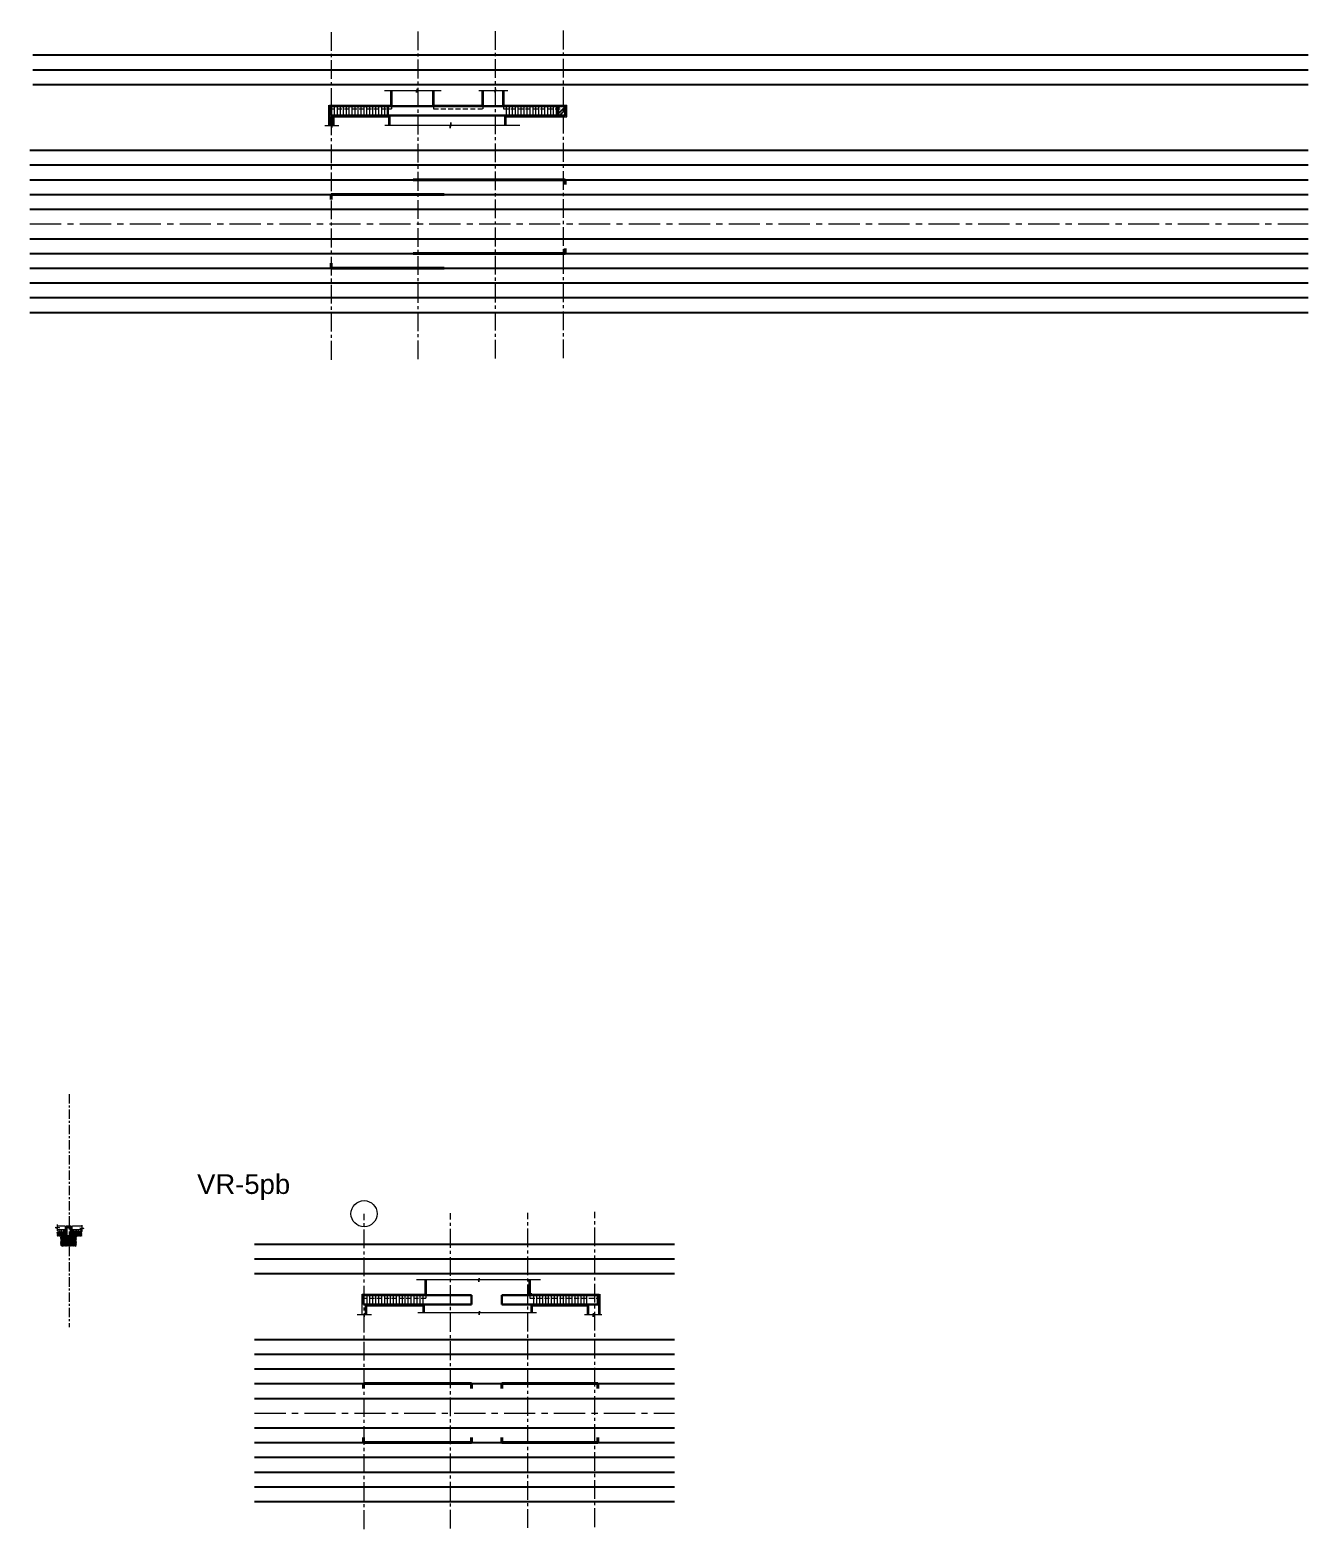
# Model space of a CAD drawing. Header units: millimetres. Extents: x 1130 to 2176, y -195 to 376.
# Drawn here: x 2110.7 to 2175.7, y 47.9 to 124.2 of the extents above; entities that cross this region are included whole.
import ezdxf

# ---------------------------------------------------------------- set-up
doc = ezdxf.new("R2010")
doc.units = ezdxf.units.MM
for name, pattern in [('AXES', [50.8, 31.75, -6.35, 6.35, -6.35]), ('CENTER2', [28.575, 19.05, -3.175, 3.175, -3.175]), ('HIDDEN', [0.375, 0.25, -0.125])]:
    doc.linetypes.add(name, pattern=pattern)
for name, color, linetype in [('A- TEXTO 1', 7, 'Continuous'), ('EDIS-MURO PERIMETRAL', 3, 'Continuous'), ('TEXTURA', 8, 'Continuous')]:
    doc.layers.add(name, color=color, linetype=linetype)
for name, color, linetype, lineweight in [('EDIS-BORDE DE LOSA', 3, 'Continuous', 9), ('EDIS-COLUMNAS SOTANO', 7, 'Continuous', 40), ('EDIS-CONCRETO BAJA RESIST', 8, 'Continuous', 9), ('EDIS-EJES COLUMNAS', 9, 'CENTER2', 15), ('EDIS-ESTRIBOS', 3, 'Continuous', 15), ('EDIS-PEDESTALES', 4, 'Continuous', 13), ('EDIS-PL-DIMENSION', 8, 'Continuous', 13), ('EDIS-REFUERZOS', 6, 'Continuous', 30), ('EDIS-REFUERZOS DETALLES', 7, 'Continuous', 40), ('EDIS-TIERRA', 8, 'Continuous', 13), ('EDIS-VIGAS RIOSTRAS', 6, 'Continuous', 13), ('Est-PL-DIMENSION', 8, 'Continuous', 13)]:
    doc.layers.add(name, color=color, linetype=linetype, lineweight=lineweight)
doc.layers.add('EDIS-VIEWPOTS', color=8, linetype='Continuous', plot=False)
doc.styles.add('style1', font='arial.ttf', dxfattribs={"height": 0.2})

# ---------------------------------------------------------------- blocks, each defined once
blk = doc.blocks.new('*U851')
at = {"layer": 'EDIS-ESTRIBOS', "linetype": 'ByBlock'}
blk.add_line((0, -0.238), (0, 0.238), dxfattribs=at)
blk = doc.blocks.new('*U852')
at = {"layer": 'EDIS-PL-DIMENSION', "color": 0, "linetype": 'ByBlock', "lineweight": -2, "transparency": 16777216}
for p in [(2127.852, 59.544), (2128.002, 59.544), (2128.152, 59.544), (2128.302, 59.544), (2128.452, 59.544), (2128.602, 59.544), (2128.752, 59.544), (2128.902, 59.544), (2129.052, 59.544), (2129.202, 59.544), (2129.352, 59.544), (2129.502, 59.544), (2129.652, 59.544), (2129.802, 59.544), (2129.952, 59.544), (2130.102, 59.544), (2130.252, 59.544), (2130.402, 59.544), (2130.552, 59.544), (2130.702, 59.544)]:
    blk.add_blockref('*U851', p, dxfattribs=at)
blk = doc.blocks.new('*U861')
at = {"layer": 'EDIS-ESTRIBOS', "linetype": 'ByBlock'}
blk.add_line((0, -0.2375), (0, 0.2375), dxfattribs=at)
blk = doc.blocks.new('*U862')
at = {"layer": 'EDIS-PL-DIMENSION', "color": 0, "linetype": 'ByBlock', "lineweight": -2, "transparency": 16777216}
for p in [(2126.201, 120.055), (2126.351, 120.055), (2126.501, 120.055), (2126.651, 120.055), (2126.801, 120.055), (2126.951, 120.055), (2127.101, 120.055), (2127.251, 120.055), (2127.401, 120.055), (2127.551, 120.055), (2127.701, 120.055), (2127.851, 120.055), (2128.001, 120.055), (2128.151, 120.055), (2128.301, 120.055), (2128.451, 120.055), (2128.601, 120.055), (2128.751, 120.055), (2128.901, 120.055)]:
    blk.add_blockref('*U861', p, dxfattribs=at)
blk = doc.blocks.new('*U863')
at = {"layer": 'EDIS-ESTRIBOS', "linetype": 'ByBlock'}
blk.add_line((0, -0.2375), (0, 0.2375), dxfattribs=at)
blk = doc.blocks.new('*U864')
at = {"layer": 'EDIS-PL-DIMENSION', "color": 0, "linetype": 'ByBlock', "lineweight": -2, "transparency": 16777216}
for p in [(2134.951, 120.055), (2135.101, 120.055), (2135.251, 120.055), (2135.401, 120.055), (2135.551, 120.055), (2135.701, 120.055), (2135.851, 120.055), (2136.001, 120.055), (2136.151, 120.055), (2136.301, 120.055), (2136.451, 120.055), (2136.601, 120.055), (2136.751, 120.055), (2136.901, 120.055), (2137.051, 120.055), (2137.201, 120.055), (2137.351, 120.055), (2137.501, 120.055)]:
    blk.add_blockref('*U863', p, dxfattribs=at)

msp = doc.modelspace()

# ---------------------------------------------------------------- hatches: boundary and pattern name
at = {"layer": 'EDIS-CONCRETO BAJA RESIST'}
h = msp.add_hatch(dxfattribs=at)
h.set_pattern_fill('AR-CONC', color=256, scale=0.00065)
h.set_pattern_definition([(50, (129.51226, -264.98638), (0.118420035, -0.0103604056), [0.0123825, -0.1362075]), (355, (129.51226, -264.98638), (-0.022908224, 0.1241869494), [0.009906, -0.10896638]), (100.451445, (129.52213, -264.98725), (0.0955118106, 0.113826539), [0.010523506, -0.115758659]), (46.1842, (129.51226, -264.95336), (0.176201377, -0.027327513), [0.01857375, -0.20431125]), (96.635558, (129.52695, -264.95564), (0.154312687, 0.160826981), [0.015785265, -0.173638145]), (351.184151, (129.51226, -264.95336), (0.154312687, 0.160826981), [0.014858979, -0.163448826]), (21, (129.52877, -264.96162), (0.0985493543, -0.066472379), [0.0123825, -0.1362075]), (326, (129.52877, -264.96162), (0.0401713184, 0.119722178), [0.009906, -0.108966]), (71.451445, (129.53699, -264.96716), (0.1387206725, 0.0532498), [0.010523506, -0.1157584594]), (37.5, (129.512264, -264.98638), (0.0020075921, 0.0549607753), [0, -0.1076452, 0, -0.110617, 0, -0.10937875]), (7.5, (129.512264, -264.98638), (0.0434327806, 0.0651173736), [0, -0.0630682, 0, -0.1051687, 0, -0.04168775]), (327.5, (129.475447, -264.98638), (0.0881338869, -0.0037236836), [0, -0.041275, 0, -0.128778, 0, -0.1708785]), (317.5, (129.45894, -264.98638), (0.096283968, 0.0165272192), [0, -0.0536575, 0, -0.0855218, 0, -0.1213485])])
h.paths.add_polyline_path([(2112.466, 62.981), (2112.466, 63.081), (2112.09, 63.081), (2112.09, 62.981)])
h.paths.add_polyline_path([(2113.342, 62.981), (2113.342, 63.081), (2112.866, 63.081), (2112.866, 62.981)])
h = msp.add_hatch(dxfattribs=at)
h.set_pattern_fill('AR-CONC', color=256, scale=0.00065)
h.set_pattern_definition([(50, (129.51226, -264.87841), (0.118420035, -0.0103604056), [0.0123825, -0.1362075]), (355, (129.51226, -264.87841), (-0.022908224, 0.1241869494), [0.009906, -0.10896638]), (100.451445, (129.52213, -264.87928), (0.0955118106, 0.113826539), [0.010523506, -0.115758659]), (46.1842, (129.51226, -264.84539), (0.176201377, -0.027327513), [0.01857375, -0.20431125]), (96.635558, (129.52695, -264.84767), (0.154312687, 0.160826981), [0.015785265, -0.173638145]), (351.184151, (129.51226, -264.8454), (0.154312687, 0.160826981), [0.014858979, -0.163448826]), (21, (129.52877, -264.85365), (0.0985493543, -0.066472379), [0.0123825, -0.1362075]), (326, (129.52877, -264.85365), (0.0401713184, 0.119722178), [0.009906, -0.108966]), (71.451445, (129.53699, -264.85919), (0.1387206725, 0.0532498), [0.010523506, -0.1157584594]), (37.5, (129.512264, -264.878413), (0.0020075921, 0.0549607753), [0, -0.1076452, 0, -0.110617, 0, -0.10937875]), (7.5, (129.512264, -264.87841), (0.0434327806, 0.0651173736), [0, -0.0630682, 0, -0.1051687, 0, -0.04168775]), (327.5, (129.475447, -264.878413), (0.0881338869, -0.0037236836), [0, -0.041275, 0, -0.128778, 0, -0.1708785]), (317.5, (129.45894, -264.87841), (0.096283968, 0.0165272192), [0, -0.0536575, 0, -0.0855218, 0, -0.1213485])])
h.paths.add_polyline_path([(2112.866, 62.589), (2112.866, 62.689), (2112.466, 62.689), (2112.466, 62.589)])
at = {"layer": 'EDIS-TIERRA'}
h = msp.add_hatch(dxfattribs=at)
h.set_pattern_fill('EARTH', color=256, scale=0.01, angle=45)
h.set_pattern_definition([(45, (129.512264, -264.98638), (0, 0.0898025612), [0.0635, -0.0635]), (45, (129.495426, -264.969544), (0, 0.0898025612), [0.0635, -0.0635]), (45, (129.47859, -264.952706), (0, 0.0898025612), [0.0635, -0.0635]), (135, (129.47859, -264.94148), (-0.0898025612, 0), [0.0635, -0.0635]), (135, (129.495426, -264.92464), (-0.0898025612, 0), [0.0635, -0.0635]), (135, (129.512264, -264.907805), (-0.0898025612, 0), [0.0635, -0.0635])])
h.paths.add_polyline_path([(2113.066, 62.781), (2113.342, 62.781), (2113.342, 62.981), (2112.866, 62.981), (2112.866, 62.581), (2112.866, 62.584), (2112.466, 62.584), (2112.466, 62.581), (2112.466, 62.981), (2112.09, 62.981), (2112.09, 62.781), (2112.266, 62.781), (2112.266, 62.281), (2113.066, 62.281)])
at = {"layer": 'TEXTURA'}
h = msp.add_hatch(dxfattribs=at)
h.set_pattern_fill('ANSI32', color=2, scale=0.033)
h.paths.add_polyline_path([(2138.019, 120.343), (2137.619, 120.343), (2137.619, 119.743), (2138.019, 119.743)])

# ---------------------------------------------------------------- linework, layer by layer
at = {"layer": 'EDIS-BORDE DE LOSA', "linetype": 'HIDDEN'}
for p, q in [((2125.951, 120.143), (2129.101, 120.143)), ((2129.101, 120.343), (2129.101, 120.143)), ((2131.236, 120.343), (2131.236, 120.143)), ((2131.236, 120.143), (2133.751, 120.143)), ((2133.751, 120.343), (2133.751, 120.143)), ((2134.801, 120.343), (2134.801, 120.143)), ((2134.801, 120.143), (2138.019, 120.143)), ((2127.602, 59.632), (2130.852, 59.632)), ((2130.852, 59.832), (2130.852, 59.632)), ((2136.142, 59.832), (2136.142, 59.632)), ((2136.142, 59.632), (2139.67, 59.632))]:
    msp.add_line(p, q, dxfattribs=at)
at = {"layer": 'EDIS-BORDE DE LOSA'}
for p, q in [((2112.466, 63.299), (2112.09, 63.299)), ((2112.466, 63.099), (2112.09, 63.099)), ((2113.342, 63.299), (2112.866, 63.299)), ((2113.342, 63.099), (2112.866, 63.099))]:
    msp.add_line(p, q, dxfattribs=at)
at = {"layer": 'EDIS-COLUMNAS SOTANO', "lineweight": 35}
msp.add_line((2125.951, 119.289), (2125.951, 120.343), dxfattribs=at)
at = {"layer": 'EDIS-CONCRETO BAJA RESIST'}
for p, q in [((2112.466, 62.981), (2112.09, 62.981)), ((2112.866, 62.584), (2112.466, 62.584)), ((2113.342, 62.981), (2112.866, 62.981))]:
    msp.add_line(p, q, dxfattribs=at)
at = {"layer": 'EDIS-EJES COLUMNAS', "ltscale": 0.05}
for p, q in [((2126.051, 107.386), (2126.051, 124.089)), ((2130.451, 107.414), (2130.451, 124.117)), ((2134.391, 107.438), (2134.391, 124.142)), ((2137.844, 107.46), (2137.844, 124.163)), ((2127.702, 47.883), (2127.702, 63.926)), ((2132.102, 47.91), (2132.102, 63.953)), ((2136.042, 47.935), (2136.042, 63.978)), ((2139.445, 47.984), (2139.445, 64.027))]:
    msp.add_line(p, q, dxfattribs=at)
at = {"layer": 'EDIS-EJES COLUMNAS', "color": 8, "linetype": 'AXES', "lineweight": 0, "ltscale": 0.05}
for p, q in [((2110.7, 114.293), (2175.741, 114.293)), ((2122.128, 53.782), (2143.498, 53.782))]:
    msp.add_line(p, q, dxfattribs=at)
at = {"layer": 'EDIS-EJES COLUMNAS', "ltscale": 0.025}
msp.add_line((2112.691, 70.006), (2112.691, 58.147), dxfattribs=at)
at = {"layer": 'EDIS-ESTRIBOS', "linetype": 'ByBlock'}
for p, q in [((2128.951, 119.818), (2128.951, 120.293)), ((2137.569, 119.818), (2137.569, 120.293)), ((2130.702, 59.307), (2130.702, 59.782)), ((2136.345, 59.307), (2136.345, 59.782)), ((2136.495, 59.307), (2136.495, 59.782)), ((2136.645, 59.307), (2136.645, 59.782)), ((2136.795, 59.307), (2136.795, 59.782)), ((2136.945, 59.307), (2136.945, 59.782)), ((2137.095, 59.307), (2137.095, 59.782)), ((2137.245, 59.307), (2137.245, 59.782)), ((2137.395, 59.307), (2137.395, 59.782)), ((2137.545, 59.307), (2137.545, 59.782)), ((2137.695, 59.307), (2137.695, 59.782)), ((2137.845, 59.307), (2137.845, 59.782)), ((2137.995, 59.307), (2137.995, 59.782)), ((2138.145, 59.307), (2138.145, 59.782)), ((2138.295, 59.307), (2138.295, 59.782)), ((2138.445, 59.307), (2138.445, 59.782)), ((2138.595, 59.307), (2138.595, 59.782)), ((2138.745, 59.307), (2138.745, 59.782)), ((2138.895, 59.307), (2138.895, 59.782)), ((2139.045, 59.307), (2139.045, 59.782)), ((2139.045, 59.307), (2139.045, 59.782))]:
    msp.add_line(p, q, dxfattribs=at)
at = {"layer": 'EDIS-MURO PERIMETRAL', "lineweight": 35}
for p, q in [((2129.101, 120.343), (2129.101, 121.069)), ((2131.236, 120.343), (2131.236, 121.069)), ((2133.751, 120.343), (2133.751, 121.069)), ((2134.801, 120.343), (2134.801, 121.069)), ((2126.151, 119.289), (2126.151, 119.743)), ((2130.852, 59.832), (2130.852, 60.559)), ((2136.142, 59.832), (2136.142, 60.559)), ((2127.802, 58.778), (2127.802, 59.232))]:
    msp.add_line(p, q, dxfattribs=at)
at = {"layer": 'EDIS-PEDESTALES', "lineweight": 35}
for p, q in [((2129.001, 119.31), (2129.001, 119.743)), ((2134.901, 119.31), (2134.901, 119.743)), ((2136.142, 59.832), (2136.242, 59.832)), ((2139.67, 59.832), (2139.67, 58.778)), ((2130.752, 58.883), (2130.752, 59.232)), ((2136.242, 58.883), (2136.242, 59.232)), ((2139.095, 59.232), (2139.095, 58.778))]:
    msp.add_line(p, q, dxfattribs=at)
at = {"layer": 'EDIS-PL-DIMENSION'}
msp.add_circle((2127.702, 63.926), 0.666, dxfattribs=at)
at = {"layer": 'EDIS-REFUERZOS', "linetype": 'ByBlock'}
for p, q in [((2126.026, 119.818), (2126.026, 120.293)), ((2126.026, 120.293), (2137.944, 120.293)), ((2126.026, 119.818), (2137.944, 119.818)), ((2137.944, 119.818), (2137.944, 120.293)), ((2127.677, 59.307), (2127.677, 59.782)), ((2127.677, 59.782), (2133.177, 59.782)), ((2133.177, 59.307), (2133.177, 59.782)), ((2134.72, 59.782), (2139.595, 59.782)), ((2134.72, 59.307), (2134.72, 59.782)), ((2139.595, 59.782), (2139.595, 59.307)), ((2127.677, 59.307), (2133.177, 59.307)), ((2134.72, 59.307), (2139.595, 59.307))]:
    msp.add_line(p, q, dxfattribs=at)
at = {"layer": 'EDIS-REFUERZOS DETALLES', "linetype": 'ByBlock'}
for p, q in [((2137.944, 116.543), (2130.194, 116.543)), ((2137.944, 116.293), (2137.944, 116.543)), ((2131.776, 115.793), (2126.026, 115.793)), ((2126.026, 115.543), (2126.026, 115.793)), ((2137.944, 112.793), (2137.944, 113.043)), ((2126.026, 112.043), (2126.026, 112.293)), ((2137.944, 112.793), (2130.194, 112.793)), ((2131.776, 112.043), (2126.026, 112.043)), ((2112.541, 62.786), (2112.541, 63.246)), ((2112.554, 63.259), (2112.778, 63.259)), ((2112.778, 62.774), (2112.554, 62.774)), ((2112.679, 63.17), (2112.767, 63.258)), ((2112.703, 63.146), (2112.791, 63.234)), ((2112.791, 63.246), (2112.791, 62.786)), ((2133.177, 55.282), (2127.677, 55.282)), ((2127.677, 55.032), (2127.677, 55.282)), ((2133.177, 55.032), (2133.177, 55.282)), ((2139.595, 55.282), (2134.72, 55.282)), ((2134.72, 55.032), (2134.72, 55.282)), ((2139.595, 55.032), (2139.595, 55.282)), ((2127.677, 52.282), (2127.677, 52.532)), ((2133.177, 52.282), (2127.677, 52.282)), ((2133.177, 52.282), (2133.177, 52.532)), ((2134.72, 52.282), (2134.72, 52.532)), ((2139.595, 52.282), (2134.72, 52.282)), ((2139.595, 52.282), (2139.595, 52.532))]:
    msp.add_line(p, q, dxfattribs=at)
at = {"layer": 'EDIS-REFUERZOS DETALLES', "linetype": 'ByBlock', "const_width": 0.02}
for points in [[(2112.548, 63.244, -1), (2112.563, 63.244, -1)], [(2112.549, 62.79, -1), (2112.564, 62.79, -1)], [(2112.658, 63.244, -1), (2112.673, 63.244, -1)], [(2112.658, 62.791, -1), (2112.673, 62.791, -1)], [(2112.769, 63.243, -1), (2112.784, 63.243, -1)], [(2112.77, 62.79, -1), (2112.785, 62.79, -1)]]:
    msp.add_lwpolyline(points, format="xyb", dxfattribs=at)
for points in [[(2112.548, 63.244, -1), (2112.563, 63.244, -1)], [(2112.549, 62.791, -1), (2112.564, 62.79, -1)], [(2112.658, 63.244, -1), (2112.673, 63.243, -1)], [(2112.658, 62.791, -1), (2112.673, 62.791, -1)], [(2112.769, 63.244, -1), (2112.784, 63.243, -1)], [(2112.77, 62.791, -1), (2112.785, 62.79, -1)]]:
    msp.add_lwpolyline(points, format="xyb", close=True, dxfattribs=at)
at = {"layer": 'EDIS-REFUERZOS DETALLES', "linetype": 'ByBlock'}
for centre, start, end in [((2112.554, 63.246), 90, 180), ((2112.554, 62.786), 180, 270), ((2112.778, 63.246), 0, 90), ((2112.778, 62.786), 270, 0)]:
    msp.add_arc(centre, 0.0127, start, end, dxfattribs=at)
at = {"layer": 'EDIS-VIEWPOTS'}
for p, q in [((2110.844, 122.893), (2175.741, 122.893)), ((2110.844, 122.143), (2175.741, 122.143)), ((2110.844, 121.393), (2175.741, 121.393)), ((2110.7, 118.043), (2175.741, 118.043)), ((2110.7, 117.293), (2175.741, 117.293)), ((2110.7, 116.543), (2175.741, 116.543)), ((2110.7, 115.793), (2175.741, 115.793)), ((2110.7, 115.043), (2175.741, 115.043)), ((2110.7, 113.543), (2175.741, 113.543)), ((2110.7, 112.793), (2175.741, 112.793)), ((2110.7, 112.043), (2175.741, 112.043)), ((2110.7, 111.293), (2175.741, 111.293)), ((2110.7, 110.543), (2175.741, 110.543)), ((2110.7, 109.793), (2175.741, 109.793)), ((2122.128, 62.382), (2143.498, 62.382)), ((2122.128, 61.632), (2143.498, 61.632)), ((2122.128, 60.882), (2143.498, 60.882)), ((2122.128, 57.532), (2143.498, 57.532)), ((2122.128, 56.782), (2143.498, 56.782)), ((2122.128, 56.032), (2143.498, 56.032)), ((2122.128, 55.282), (2143.498, 55.282)), ((2122.128, 54.532), (2143.498, 54.532)), ((2122.128, 53.032), (2143.498, 53.032)), ((2122.128, 52.282), (2143.498, 52.282)), ((2122.128, 51.532), (2143.498, 51.532)), ((2122.128, 50.782), (2143.498, 50.782)), ((2122.128, 50.032), (2143.498, 50.032)), ((2122.128, 49.282), (2143.498, 49.282))]:
    msp.add_line(p, q, dxfattribs=at)
at = {"layer": 'EDIS-VIGAS RIOSTRAS', "color": 2}
for p, q in [((2125.951, 120.343), (2129.101, 120.343)), ((2131.236, 120.343), (2133.751, 120.343)), ((2134.801, 120.343), (2138.019, 120.343)), ((2137.619, 119.743), (2137.619, 120.343)), ((2138.019, 119.743), (2138.019, 120.343)), ((2126.151, 119.743), (2129.001, 119.743)), ((2134.901, 119.743), (2138.019, 119.743)), ((2112.466, 63.299), (2112.866, 63.299)), ((2112.466, 62.699), (2112.466, 63.099)), ((2112.866, 62.699), (2112.466, 62.699)), ((2112.866, 63.099), (2112.866, 62.699)), ((2127.602, 58.778), (2127.602, 59.832)), ((2127.602, 59.832), (2130.852, 59.832)), ((2136.242, 59.832), (2139.67, 59.832)), ((2127.802, 59.232), (2130.752, 59.232)), ((2136.242, 59.232), (2139.095, 59.232))]:
    msp.add_line(p, q, dxfattribs=at)
at = {"layer": 'Est-PL-DIMENSION'}
for points in [[(2131.631, 121.069), (2130.409, 121.069), (2130.402, 121.163), (2130.379, 120.976), (2130.371, 121.069), (2128.737, 121.069)], [(2135.011, 121.069), (2134.399, 121.069), (2134.393, 121.163), (2134.37, 120.976), (2134.362, 121.069), (2133.545, 121.069)], [(2126.426, 119.289), (2126.087, 119.289), (2126.081, 119.383), (2126.058, 119.195), (2126.05, 119.289), (2125.702, 119.289)], [(2135.625, 119.31), (2132.135, 119.31), (2132.126, 119.451), (2132.091, 119.17), (2132.079, 119.31), (2128.767, 119.31)], [(2136.688, 60.559), (2133.564, 60.559), (2133.558, 60.652), (2133.535, 60.465), (2133.527, 60.559), (2130.364, 60.559)], [(2128.077, 58.778), (2127.738, 58.778), (2127.732, 58.872), (2127.709, 58.685), (2127.701, 58.778), (2127.353, 58.778)], [(2136.474, 58.883), (2133.591, 58.883), (2133.585, 58.976), (2133.562, 58.789), (2133.554, 58.883), (2130.446, 58.883)], [(2139.802, 58.778), (2139.392, 58.778), (2139.386, 58.872), (2139.363, 58.685), (2139.355, 58.778), (2138.922, 58.778)]]:
    msp.add_lwpolyline(points, dxfattribs=at)
at = {"layer": 'Est-PL-DIMENSION', "linetype": 'Continuous'}
for points in [[(2112.092, 63.375), (2112.092, 63.247), (2112.198, 63.211), (2111.986, 63.233), (2112.092, 63.192), (2112.092, 63.06)], [(2113.337, 63.342), (2113.337, 63.214), (2113.443, 63.178), (2113.231, 63.199), (2113.337, 63.159), (2113.337, 63.027)]]:
    msp.add_lwpolyline(points, dxfattribs=at)

# ---------------------------------------------------------------- block references
at = {"layer": 'EDIS-PL-DIMENSION'}
for name in ['*U862', '*U864', '*U852']:
    msp.add_blockref(name, (0, 0), dxfattribs=at)

# ---------------------------------------------------------------- texts
at = {"layer": 'A- TEXTO 1', "style": 'style1'}
msp.add_text('VR-5pb', height=1, rotation=0, dxfattribs=at).set_placement((2119.206, 64.934, -1764))

doc.saveas('drawing.dxf')
